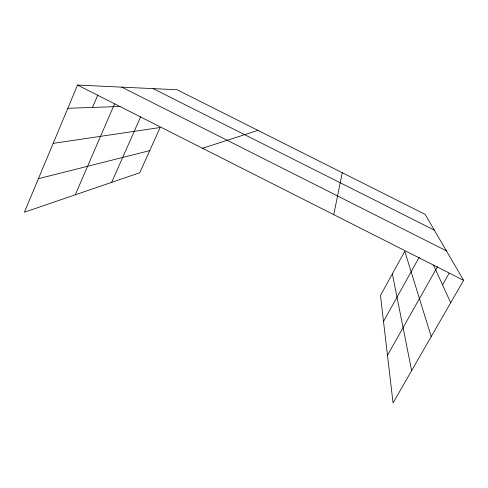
<?xml version="1.0" encoding="UTF-8"?>
<svg xmlns="http://www.w3.org/2000/svg" width="488" height="488" viewBox="0 0 488 488"><rect width="100%" height="100%" fill="white"/><g stroke="black" fill="none" stroke-linecap="round" stroke-linejoin="round"><path stroke-width="0.73" d="M333.755 214.653L342.259 172.734M431.227 336.592L404.79 251.277L380.469 295.49L393.053 402.948L463.6 280.325L425.103 214.354L177.107 89.755L77.537 85.052L24.4 212.219L139.769 172.734L160.119 127.514L53.168 143.368M92.513 107.439L97.765 95.099M75.256 194.816L114.534 103.926M111.679 182.347L140.697 116.736M383.507 321.464L419.222 257.243M387.478 355.325L437.522 266.576M442.525 284.864L449.119 273.292M202.52 148.267L257.951 130.369M38.412 178.693L149.718 150.627M67.826 108.293L120.091 106.488M153.128 88.621L434.302 230.116M121.78 87.145L446.398 250.844M77.537 85.052L463.6 280.325M433.472 265.021L450.692 302.761M392.358 273.878L411.64 370.648"/></g></svg>
